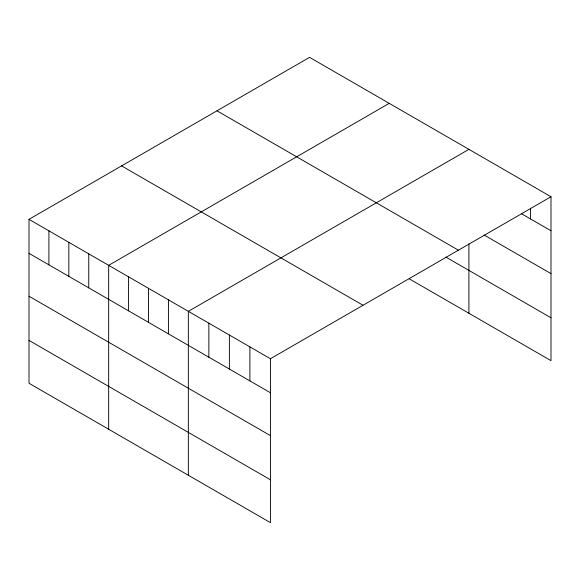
<?xml version="1.0" encoding="UTF-8"?>
<svg xmlns="http://www.w3.org/2000/svg" width="580" height="580" viewBox="0 0 580 580"><rect width="100%" height="100%" fill="white"/><g stroke="black" fill="none" stroke-linecap="round" stroke-linejoin="round"><path stroke-width="0.87" d="M551 196.743L270.425 358.73L270.425 522.645L29 383.257L29 219.341L309.575 57.355L551 196.743L551 360.658L409.161 278.77M389.245 103.349L108.67 265.336L108.67 429.258M468.915 149.35L188.34 311.337L188.34 475.252M521.355 213.643L551 230.76M484.119 235.009L551 273.63M216.985 110.809L458.41 250.198M445.933 257.129L551 317.789M121.59 165.887L363.015 305.269M29 219.341L270.425 358.73M29 253.358L270.425 392.747M29 296.228L270.425 435.616M29 340.395L270.425 479.776M530.475 208.169L530.475 218.914M468.915 243.905L468.915 313.265M249.907 346.883L249.907 380.9M229.383 335.03L229.383 369.054M208.865 323.183L208.865 357.2M168.425 299.838L168.425 333.855M148.509 288.34L148.509 322.357M128.586 276.841L128.586 310.858M88.754 253.837L88.754 287.861M68.839 242.338L68.839 276.356M48.916 230.84L48.916 264.857"/></g></svg>
